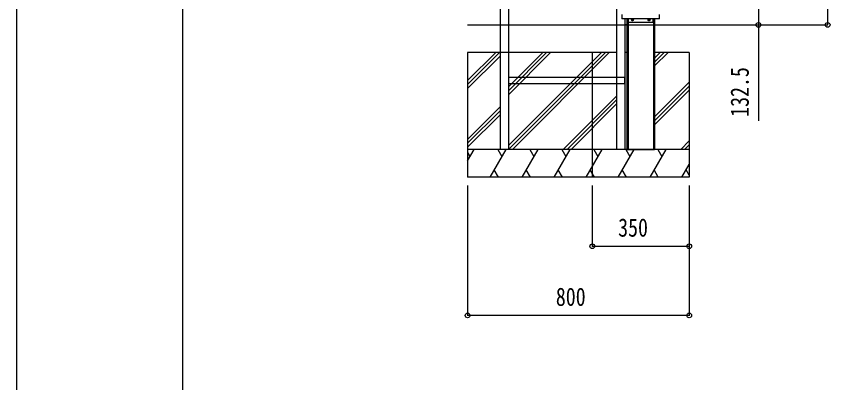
# Model space of a CAD drawing. Units: millimetres, scale not verified. Extents: x -8410 to 8410, y -5940 to 5940.
# Drawn here: x -8410 to -5421, y -1952 to -630 of the extents above; entities that cross this region are included whole.
import ezdxf
from ezdxf.enums import TextEntityAlignment as Align

# ---------------------------------------------------------------- set-up
doc = ezdxf.new("R2010")
doc.units = ezdxf.units.MM
doc.header["$LTSCALE"] = 30
for name, color, linetype in [('0-4_YKK_A1', 4, 'Continuous'), ('0-5_YKK_D', 6, 'Continuous'), ('0-6_YKK_ZWAK', 7, 'Continuous')]:
    doc.layers.add(name, color=color, linetype=linetype)
doc.styles.add('ＭＳ ゴシック', font='')
doc.styles.get('ＭＳ ゴシック').set_extended_font_data('MS Gothic')

msp = doc.modelspace()

# ---------------------------------------------------------------- linework, layer by layer
at = {"layer": '0-4_YKK_A1'}
for p, q in [((-6664.1, 663), (-6664.1, -1110)), ((-6634.1, 663), (-6634.1, -1110)), ((-6243.1, 663), (-6243.1, -1110)), ((-6223.9, -622.71), (-6223.9, -637)), ((-6088.31, -637), (-6088.31, -622.71)), ((-6222.66, -637.5), (-6223.4, -637.5)), ((-6213.1, -637.5), (-6213.1, -1110)), ((-6206.1, -637.5), (-6206.1, -660)), ((-6201.6, -637.5), (-6201.6, -660)), ((-6201.1, -650), (-6201.1, -637.5)), ((-6112.1, -651), (-6200.1, -651)), ((-6190.25, -642), (-6181.95, -642)), ((-6188.15, -641.65), (-6188.15, -642.35)), ((-6188.15, -641.65), (-6186.95, -641.65)), ((-6188.15, -642.35), (-6186.95, -642.35)), ((-6186.45, -639.95), (-6185.75, -639.95)), ((-6186.45, -639.95), (-6186.45, -641.15)), ((-6186.45, -642.85), (-6186.45, -644.05)), ((-6186.45, -644.05), (-6185.75, -644.05)), ((-6186.1, -646.15), (-6186.1, -637.85)), ((-6185.75, -639.95), (-6185.75, -641.15)), ((-6185.75, -642.85), (-6185.75, -644.05)), ((-6185.25, -641.65), (-6184.05, -641.65)), ((-6185.25, -642.35), (-6184.05, -642.35)), ((-6184.05, -641.65), (-6184.05, -642.35)), ((-6130.25, -642), (-6121.95, -642)), ((-6128.15, -641.65), (-6128.15, -642.35)), ((-6128.15, -641.65), (-6126.95, -641.65)), ((-6128.15, -642.35), (-6126.95, -642.35)), ((-6126.45, -639.95), (-6125.75, -639.95)), ((-6126.45, -639.95), (-6126.45, -641.15)), ((-6126.45, -642.85), (-6126.45, -644.05)), ((-6126.45, -644.05), (-6125.75, -644.05)), ((-6126.1, -646.15), (-6126.1, -637.85)), ((-6125.75, -639.95), (-6125.75, -641.15)), ((-6125.75, -642.85), (-6125.75, -644.05)), ((-6125.25, -641.65), (-6124.05, -641.65)), ((-6125.25, -642.35), (-6124.05, -642.35)), ((-6124.05, -641.65), (-6124.05, -642.35)), ((-6111.1, -650), (-6111.1, -637.5)), ((-6110.6, -637.5), (-6110.6, -660)), ((-6106.1, -637.5), (-6106.1, -660)), ((-6088.81, -637.5), (-6089.55, -637.5)), ((-6781.1, -660), (-5981.1, -660)), ((-6206.1, -660.07), (-6213.1, -660.07)), ((-6206.1, -660), (-6206.1, -1110)), ((-6201.6, -660), (-6201.6, -1110)), ((-6110.6, -660), (-6110.6, -1110)), ((-6106.1, -660), (-6106.1, -1110)), ((-6781.1, -760), (-6781.1, -1210)), ((-6243.1, -760), (-6781.1, -760)), ((-6781.1, -861.44), (-6679.66, -760)), ((-6781.1, -875.58), (-6665.52, -760)), ((-6781.1, -889.73), (-6664.1, -772.73)), ((-6634.1, -883.97), (-6510.14, -760)), ((-6634.1, -1096.1), (-6298, -760)), ((-6634.1, -898.11), (-6495.99, -760)), ((-6634.1, -912.25), (-6481.85, -760)), ((-6633.86, -1110), (-6283.86, -760)), ((-6619.72, -1110), (-6269.72, -760)), ((-6331.1, -760), (-6331.1, -1210)), ((-6206.1, -760.07), (-6213.1, -760.07)), ((-5981.1, -760), (-6106.1, -760)), ((-6106.1, -780.23), (-6085.87, -760)), ((-6106.1, -794.38), (-6071.73, -760)), ((-6106.1, -808.52), (-6057.59, -760)), ((-5981.1, -760), (-5981.1, -1210)), ((-6634.1, -848.5), (-6634.1, -871.5)), ((-6214.3, -848.5), (-6214.3, -871.5)), ((-6106.1, -992.37), (-5981.1, -867.37)), ((-6106.1, -1006.51), (-5981.1, -881.51)), ((-6106.1, -1020.65), (-5981.1, -895.65)), ((-6435.87, -1110), (-6243.1, -917.23)), ((-6781.1, -1073.57), (-6664.1, -956.57)), ((-6421.73, -1110), (-6243.1, -931.38)), ((-6407.59, -1110), (-6243.1, -945.52)), ((-6781.1, -1087.72), (-6664.1, -970.72)), ((-6781.1, -1101.86), (-6664.1, -984.86)), ((-6011.61, -1110), (-5981.1, -1079.5)), ((-5997.47, -1110), (-5981.1, -1093.64)), ((-5981.1, -1110), (-6781.1, -1110)), ((-6781.1, -1150.6), (-6757.67, -1110)), ((-6781.1, -1121.37), (-6772.67, -1135.98)), ((-6699.93, -1210), (-6642.2, -1110)), ((-6672.2, -1110), (-6657.2, -1135.98)), ((-6584.46, -1210), (-6526.73, -1110)), ((-6556.73, -1110), (-6541.73, -1135.98)), ((-6468.99, -1210), (-6411.26, -1110)), ((-6441.26, -1110), (-6426.26, -1135.98)), ((-6353.52, -1210), (-6295.79, -1110)), ((-6325.79, -1110), (-6310.79, -1135.98)), ((-6238.05, -1210), (-6180.32, -1110)), ((-6210.32, -1110), (-6195.32, -1135.98)), ((-6206.1, -1110), (-6106.1, -1110)), ((-6122.58, -1210), (-6064.85, -1110)), ((-6094.85, -1110), (-6079.85, -1135.98)), ((-5983.32, -1110), (-5981.1, -1107.78)), ((-6007.11, -1210), (-5981.1, -1164.95)), ((-6669.93, -1210), (-6684.93, -1184.02)), ((-6554.46, -1210), (-6569.46, -1184.02)), ((-6438.99, -1210), (-6453.99, -1184.02)), ((-6323.52, -1210), (-6338.52, -1184.02)), ((-6208.05, -1210), (-6223.05, -1184.02)), ((-6092.58, -1210), (-6107.58, -1184.02)), ((-5981.1, -1203.08), (-5992.11, -1184.02)), ((-5981.1, -1210), (-6781.1, -1210))]:
    msp.add_line(p, q, dxfattribs=at)
for points in [[(-6089.55, -637.5), (-6090.05, -637.5), (-6222.16, -637.5), (-6222.66, -637.5)], [(-6634.1, -848.5), (-6243.1, -848.5), (-6214.3, -848.5)], [(-6634.1, -871.5), (-6243.1, -871.5), (-6214.3, -871.5)]]:
    msp.add_lwpolyline(points, dxfattribs=at)
for centre in [(-6186.1, -642), (-6126.1, -642)]:
    msp.add_circle(centre, 3.75, dxfattribs=at)
for centre, radius, start, end in [((-6223.4, -637), 0.5, 180, 270), ((-6200.1, -650), 1, 180, 270), ((-6186.95, -641.15), 0.5, 270, 0), ((-6186.95, -642.85), 0.5, 0, 90), ((-6185.25, -641.15), 0.5, 180, 270), ((-6185.25, -642.85), 0.5, 90, 180), ((-6126.95, -641.15), 0.5, 270, 0), ((-6126.95, -642.85), 0.5, 0, 90), ((-6125.25, -641.15), 0.5, 180, 270), ((-6125.25, -642.85), 0.5, 90, 180), ((-6112.1, -650), 1, 270, 0), ((-6088.81, -637), 0.5, 270.05353, 0.05343)]:
    msp.add_arc(centre, radius, start, end, dxfattribs=at)
at = {"layer": '0-5_YKK_D'}
for p, q in [((-5481.1, 677), (-5481.1, -660)), ((-6059.6, -660), (-5730.1, -660)), ((-6059.6, -660), (-5480.1, -660)), ((-6781.1, -1240), (-6781.1, -1711)), ((-6331.1, -1240), (-6331.1, -1461)), ((-5981.1, -1240), (-5981.1, -1711)), ((-5981.1, -1240), (-5981.1, -1461)), ((-6331.1, -1460), (-5981.1, -1460)), ((-5981.1, -1710), (-6781.1, -1710))]:
    msp.add_line(p, q, dxfattribs=at)
msp.add_lwpolyline([(-5731.1, -527.5), (-5731.1, -660), (-5731.1, -1007.2)], dxfattribs=at)
for centre in [(-5731.1, -660), (-5481.1, -660), (-6331.1, -1460), (-5981.1, -1460), (-6781.1, -1710), (-5981.1, -1710)]:
    msp.add_circle(centre, 8.5, dxfattribs=at)
at = {"layer": '0-6_YKK_ZWAK'}
msp.add_line((-7809.96, -5050), (-7809.96, 5550), dxfattribs=at)
msp.add_lwpolyline([(-8410, -5940), (8410, -5940), (8410, 5940), (-8410, 5940)], close=True, dxfattribs=at)

# ---------------------------------------------------------------- texts
at = {"layer": '0-5_YKK_D', "style": 'ＭＳ ゴシック', "width": 0.8}
msp.add_text('132.5', height=65.98, rotation=90, dxfattribs=at).set_placement((-5746.1, -992.2), align=Align.BOTTOM_LEFT)
for s, p in [('350', (-6237.7, -1445)), ('800', (-6462.7, -1695))]:
    msp.add_text(s, height=65.98, dxfattribs=at).set_placement(p, align=Align.BOTTOM_LEFT)

doc.saveas('drawing.dxf')
